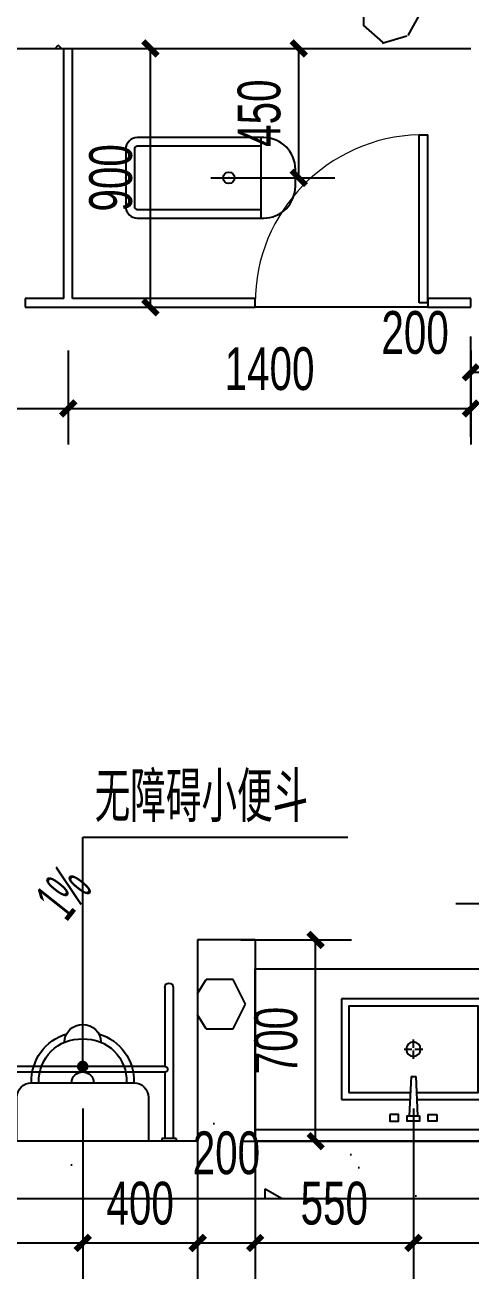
# Model space of a CAD drawing. Extents: x -26219 to 315419, y -160410 to -120810.
# Drawn here: x 249026 to 250576, y -152529 to -148169 of the extents above; entities that cross this region are included whole.
import ezdxf
from ezdxf.xclip import XClip

# ---------------------------------------------------------------- set-up
doc = ezdxf.new("R2010")
doc.units = 0
doc.header["$LTSCALE"] = 1000
doc.header["$MEASUREMENT"] = 0
doc.header["$XCLIPFRAME"] = 0
doc.linetypes.add('104-14# 核心筒$2$DOTE', pattern=[2.4200000000000004, 2, -0.2, 0.02, -0.2])
for name, color, linetype in [('$0$$0$$0$A-DIM_SYMB', 3, 'Continuous'), ('$0$$0$$0$PUB_TEXT', 7, 'Continuous'), ('01-标注_尺寸', 124, 'Continuous'), ('01-标注_符号', 200, 'Continuous'), ('02-TEXT_标注', 130, 'Continuous'), ('104-14# 核心筒$0$A-I_卫-洁具', 241, 'Continuous'), ('104-14# 核心筒$0$A-I_卫-隔断', 214, 'Continuous'), ('104-14# 核心筒$0$A_STR-砌块墙', 121, 'Continuous'), ('104-14# 核心筒$0$LVTRY', 6, 'Continuous'), ('104-14# 核心筒$2$05-填充_天正', 26, 'Continuous'), ('104-14# 核心筒$2$A_AXIS-轴线', 36, '104-14# 核心筒$2$DOTE')]:
    doc.layers.add(name, color=color, linetype=linetype)
doc.styles.add('_TCH_DIM', font='ros.shx', dxfattribs={"width": 0.75, "bigfont": 'jd.shx'})
doc.styles.add('_TCH_DIM_T3', font='ros.shx', dxfattribs={"width": 0.7058823529411765, "bigfont": 'jd.shx'})
doc.dimstyles.new('_TCH_ARCH&&50', dxfattribs={"dimtxt": 148.75, "dimasz": 50, "dimexe": 125, "dimexo": 150, "dimgap": 63.12500000000001, "dimtad": 1, "dimdec": 0, "dimzin": 0, "dimdsep": 46, "dimtxsty": '_TCH_DIM_T3', "dimblk": 'ARCHTICK', "dimcen": 0.09, "dimclrt": 7, "dimazin": 2, "dimtfac": 1, "dimtdec": 0, "dimtix": 1, "dimtmove": 2, "dimatfit": 3, "dimfxl": 0, "dimtolj": 1, "dimtzin": 0, "dimarcsym": 0})
pattern_1 = [(0, (531, -549), (900, 1800), [0, -1800]), (0, (-522, -792), (900, 1800), [0, -1800]), (0, (63, -810), (900, 1800), [0, -1800]), (0, (702, -279), (900, 1800), [0, -1800]), (0, (-45, -900), (900, 1800), [0, -1800]), (0, (882, 855), (900, 1800), [0, -1800]), (0, (333.0000000000001, 711), (900, 1800), [0, -1800]), (0, (621, 486.0000000000001), (900, 1800), [0, -1800]), (0, (-846, 450), (900, 1800), [0, -1800]), (0, (36, 369), (900, 1800), [0, -1800]), (0, (-306, -90), (900, 1800), [0, -1800]), (0, (-288, -765), (900, 1800), [0, -1800]), (0, (387, -837), (900, 1800), [0, -1800]), (0, (882, -45), (900, 1800), [0, -1800]), (0, (-801, -324), (900, 1800), [0, -1800]), (0, (-648, -18), (900, 1800), [0, -1800]), (0, (54, -144), (900, 1800), [0, -1800]), (0, (-198, -405), (900, 1800), [0, -1800]), (0, (-341.9999999999999, 189), (900, 1800), [0, -1800]), (0, (-117, 864), (900, 1800), [0, -1800]), (0, (-729, -702), (900, 1800), [0, -1800]), (0, (261, 495), (900, 1800), [0, -1800]), (0, (-576, 522), (900, 1800), [0, -1800]), (0, (-720, 756), (900, 1800), [0, -1800]), (130.601294, (771.428574, 291.428568), (-4499.999950292954, 5400.0000236093), [79.024662, -33111.33300000001]), (18.4349488, (642.857148, 325.714284), (4499.999983404209, 1799.999986719667), [81.31572000000001, -11302.8837]), (90, (642.857148, 248.571432), (900.0000000000001, 1800), [77.14285199999999, -3522.85695]), (161.565051, (720, 222.857136), (-4500.000022657823, 1799.999865817234), [81.31572000000001, -11302.8837]), (53.1301023, (720, 222.857136), (900.0000017013604, 1799.99999914932), [85.71428999999999, -8914.285499999998]), (135, (788.571432, -694.28556), (-900.0001087984293, 1799.999878185604), [72.73098, -5018.4378]), (45, (685.714284, -694.28556), (899.999994247131, 1799.999992736902), [72.73098, -5018.4378]), (135, (737.1428579999999, -745.7142600000001), (-900.0001087984293, 1799.999878185604), [72.73098, -5018.4378]), (45, (737.1428579999999, -745.7142600000001), (899.999994247131, 1799.999992736902), [72.73098, -5018.4378]), (116.565051, (-77.14278, 514.285722), (-0.0001565789601976064, 3599.999902060561), [95.83147799999999, -1916.6295]), (180, (-119.99988, 599.999994), (-899.9999999999998, 1800), [102.857148, -1697.14275]), (63.43494880000001, (-265.7141999999999, 514.285722), (8.14843605922988e-06, 3599.999982559008), [95.83147799999999, -1916.6295]), (116.565051, (-222.8571, 428.571432), (-0.0001565789601976064, 3599.999902060561), [95.83147799999999, -1916.6295]), (0, (-222.8571, 428.571432), (900, 1800), [102.857148, -1697.14275]), (63.43494880000001, (-119.99988, 428.571432), (8.14843605922988e-06, 3599.999982559008), [95.83147799999999, -1916.6295]), (107.102728, (599.999994, -94.28562000000001), (-2699.999896777364, 9000.00001452043), [116.584038, -48848.7075]), (143.972626, (565.714278, 17.142858), (-17099.99978321427, 12599.999985739), [116.584038, -24366.06]), (180, (471.428568, 85.71428999999999), (-899.9999999999998, 1800), [111.428568, -1688.5713]), (36.02737329999999, (265.71429, 17.142858), (17099.99987362977, 12599.99986416658), [116.584038, -24366.06]), (71.5650511, (231.428574, -85.71419999999999), (2700.000013860985, 8999.99998450437), [108.420948, -11275.7784]), (107.102728, (265.71429, -197.14284), (-2699.999896777364, 9000.00001452043), [116.584038, -48848.7075]), (143.972626, (360, -265.7141999999999), (-17099.99978321427, 12599.999985739), [116.584038, -24366.06]), (0, (360, -265.7141999999999), (900, 1800), [111.428568, -1688.5713]), (36.02737329999999, (471.428568, -265.7141999999999), (17099.99987362977, 12599.99986416658), [116.584038, -24366.06]), (71.5650511, (565.714278, -197.14284), (2700.000013860985, 8999.99998450437), [108.420948, -11275.7784]), (150.255118, (617.1428520000001, 745.714278), (-2700.000006390409, 1799.999977695058), [69.10506, -14442.9588]), (90, (557.1428579999999, 711.42858), (900.0000000000001, 1800), [68.571432, -3531.42825]), (29.7448813, (557.1428579999999, 711.42858), (2700.000001590055, 1799.999991593464), [69.10506, -14442.9588]), (116.565051, (197.142858, -531.42858), (-0.0001565789601976064, 3599.999902060561), [95.83147799999999, -1916.6295]), (168.690067, (154.285722, -445.7142), (-8100.000006009299, 1799.999954832327), [87.41176200000001, -18269.0565]), (41.18592510000001, (0, -488.5713), (22499.99986367597, 19799.99982686525), [91.11553199999999, -38177.406]), (90, (0, -574.28568), (900.0000000000001, 1800), [85.71428999999999, -3514.2855]), (138.814074, (68.571432, -634.28562), (-22499.99960007064, 19800.0001261089), [91.11553199999999, -38177.406]), (16.6992442, (68.571432, -634.28562), (29699.99977654917, 8999.999905734196), [89.48835000000001, -37495.6125]), (60.9453959, (154.285722, -608.57136), (899.9999976116269, 1799.999984078114), [88.248258, -36976.0185]), (109.983106, (-557.14284, 222.857136), (-4500.000016949792, 12599.99996665506), [100.326006, -42036.59249999999]), (155.556045, (-591.4285199999999, 317.142864), (-11700.00004459817, 5399.999887808896), [103.568958, -43395.39449999999]), (24.4439547, (-779.99994, 317.142864), (11700.00000583643, 5399.999974027204), [103.568958, -43395.39449999999]), (70.01689340000001, (-814.28562, 222.857136), (4500.000013566429, 12599.99996874217), [100.326006, -42036.5925]), (109.983106, (-779.99994, 128.571426), (-4500.000016949792, 12599.99996665506), [100.326006, -42036.59249999999]), (160.016893, (-685.7141399999999, 94.28571), (-4500.000002644889, 1799.999918000023), [100.326006, -20968.1325]), (19.9831065, (-685.7141399999999, 94.28571), (4499.999975293225, 1799.999997144084), [100.326006, -20968.1325]), (70.01689340000001, (-591.4285199999999, 128.571426), (4500.000013566429, 12599.99996874217), [100.326006, -42036.5925]), (122.005383, (111.428568, 59.999994), (-900.0001207844099, 1799.999908112359), [80.862696, -16900.302]), (18.4349488, (-8.57142, 102.857148), (4499.999983404209, 1799.999986719667), [81.31572000000001, -11302.8837]), (90, (-8.57142, 25.714278), (900.0000000000001, 1800), [77.14285199999999, -3522.85695]), (161.565051, (68.571432, 0), (-4500.000022657823, 1799.999865817234), [81.31572000000001, -11302.8837]), (54.46232220000002, (68.571432, 0), (6299.999990871777, 8999.999986518196), [73.73421, -30894.6345]), (116.565051, (-411.42852, -377.14284), (-0.0001565789601976064, 3599.999902060561), [95.83147799999999, -1916.6295]), (180, (-454.28562, -291.42846), (-899.9999999999998, 1800), [94.28571, -1705.7142]), (59.0362434, (-599.9999399999999, -377.14284), (900.0000029295945, 1799.999991263332), [99.95918399999998, -20891.46599999999]), (120.963756, (-548.57142, -462.85704), (-900.0001229938932, 1799.999917339799), [99.959184, -20891.466]), (0, (-548.57142, -462.85704), (900, 1800), [94.28571, -1705.7142]), (63.43494880000001, (-454.28562, -462.85704), (8.14843605922988e-06, 3599.999982559008), [95.83147799999999, -1916.6295])]

# ---------------------------------------------------------------- blocks, each defined once
blk = doc.blocks.new('104-14# 核心筒$0$jhat')
for p, q in [((-395, -250.0000000000582), (-395, 249.9999999999418)), ((-395, 249.9999999999418), (-44.99999999994179, 249.9999999999418)), ((-44.99999999994179, 249.9999999999418), (-44.99999999994179, 11.73657725605881)), ((-219.9999999999418, 32.25599999987753), (-219.9999999999418, 5.03999999986263)), ((-124.8214514199644, 8.000000000058208), (11.68149024352897, 14.3899337601033)), ((-124.8214514199644, 7.999999999941792), (-124.8214514199644, -8.000000000058208)), ((11.68149024352897, 14.3899337601033), (11.68149024352897, -14.3899337601033)), ((-225.0399999999208, -1.164153218269348e-10), (-253.7679999999236, -1.164153218269348e-10)), ((-219.9999999999418, -5.040000000095461), (-219.9999999999418, -32.76000000012573)), ((-186.7359999999171, -1.164153218269348e-10), (-214.9599999999045, -1.164153218269348e-10)), ((-124.8214514199644, -8.000000000058208), (11.68149024352897, -14.3899337601033)), ((-44.99999999994179, -12.38077738613356), (-44.99999999994179, -250.0000000000582)), ((-44.99999999994179, -250.0000000000582), (-395, -250.0000000000582))]:
    blk.add_line(p, q)
at = {"color": 8}
blk.add_lwpolyline([(-69.99999999994179, -11.06304409715813), (-69.99999999994179, -225.0000000000582), (-370, -225.0000000000582), (-370, 224.9999999999418), (-69.99999999994179, 224.9999999999418), (-69.99999999994179, 10.56628493819153)], dxfattribs=at)
for points in [[(7.191454842337407, 81.35012003820157), (30, 81.35012003820157), (30, 51.35012003820157), (7.191454842337407, 51.35012003820157)], [(11.68149024352897, -21.35012003820157), (30, -21.35012003820157), (30, 21.35012003820157), (11.68149024352897, 21.35012003820157)], [(7.191454842337407, -81.35012003820157), (30, -81.35012003820157), (30, -51.35012003820157), (7.191454842337407, -51.35012003820157)]]:
    blk.add_lwpolyline(points, close=True)
at = {"ltscale": 1000, "const_width": 0.8399999999999999}
blk.add_lwpolyline([(-219.5799999999581, 0.1399999998975545, 0.9999999999999999), (-220.4199999999255, 0.1399999998975545, 0.9999999999999999)], format="xyb", close=True, dxfattribs=at)
blk.add_circle((-219.9999999999418, -1.164153218269348e-10), 25.2)
blk = doc.blocks.new('104-14# 核心筒$0$A-toilet-F2$0$A-toilet-F3$0$xb')
for p, q in [((177.7999999998137, 203.2000000000698), (-177.7999999993481, 203.1999999994878)), ((-228.5999999991618, 152.3999999994412), (-228.6000000010245, 9.313225746154785e-10)), ((228.6000000010245, -9.313225746154785e-10), (228.6000000005588, 152.3999999997905)), ((-228.6000000010245, 9.313225746154785e-10), (228.6000000010245, -9.313225746154785e-10))]:
    blk.add_line(p, q)
for centre, radius, start, end in [((9.313225746154785e-10, 342.8999999993248), 63.50000000000001, 1.07073087239469, 178.9292691276053), ((-6.349999998696148, 209.549999998766), 171.56755229355, 106.6068803142738, 182.1210963969083), ((-6.349999998696148, 209.549999998766), 146.16755229355, 87.87890362284142, 182.1210963969083), ((6.350000001490116, 209.549999998766), 146.16755229355, 357.8789036030917, 92.12109637715858), ((6.350000001490116, 209.549999998766), 171.56755229355, 357.8789036030917, 73.39311968572625), ((1.396983861923218e-09, 203.1999999987893), 38.1, 0, 180), ((-177.7999999993481, 152.3999999992084), 50.8, 90, 180), ((177.8000000002794, 152.3999999997905), 50.8, 0, 90)]:
    blk.add_arc(centre, radius, start, end)
blk = doc.blocks.new('104-14# 核心筒$0$$lvtry$00000200')
at = {"color": 0}
for p, q in [((-109.7834388052506, -40.0000000100008, 1e-08), (-109.7834388052433, -469.6564289897615, 1e-08)), ((99.78343880524335, -30.0000000100008, 1e-08), (-99.78343880524335, -30.0000000100008, 1e-08)), ((109.7834388052361, -469.6564289897615, 1e-08), (109.7834388052361, -40.0000000100008, 1e-08))]:
    blk.add_line(p, q, dxfattribs=at)
at = {"color": 0, "elevation": 1e-08}
blk.add_lwpolyline([(99.78343880524335, -1.000080374069512e-08), (-99.78343880524335, -1.000080374069512e-08, 0.4142135623730951), (-139.7834388052433, -40.0000000100008), (-139.7834388052433, -479.6564289897615, 0.4142135623730951), (-29.78343880524335, -589.6564289897615), (29.78343880523607, -589.6564289897615, 0.4142135623730903), (139.7834388052361, -479.6564289897633), (139.7834388052361, -40.0000000100008, 0.4142135623730951)], format="xyb", close=True, dxfattribs=at)
blk.add_lwpolyline([(139.7834388052361, -469.6564289897615), (-139.7834388052433, -469.6564289897615)], dxfattribs=at)
at = {"color": 0}
blk.add_circle((0, -358.6146012114659, 1e-08), 20, dxfattribs=at)
for centre, start, end in [((-99.78343880525063, -40.0000000100008, 1e-08), 90, 180), ((99.78343880523607, -40.0000000100008, 1e-08), 0, 90)]:
    blk.add_arc(centre, 10, start, end, dxfattribs=at)
for p in [(0, 0), (0, -358.6146012114659, 1e-08)]:
    blk.add_point(p, dxfattribs=at)
blk = doc.blocks.new('104-14# 核心筒$0$hgfasg')
at = {"yscale": -1}
blk.add_blockref('104-14# 核心筒$0$$lvtry$00000200', (0, 200), dxfattribs=at)
blk = doc.blocks.new('104-14# 核心筒$0$104-8910 核心筒$0$fraehtj')
for p, q in [((-535.0016601383686, 315.0000140368938), (-9.999998301267624, 315.0000003874302)), ((-9.99999913573265, 275.000000089407), (-9.99999812245369, 325.0000003278255)), ((-9.99999812245369, 325.0000003278255), (1.937150955200195e-06, 324.9999999701977)), ((-535.0007322132587, 285.0000140964985), (-260.0000060498787, 285.0000067282235)), ((-260.0000060498714, -284.9999931128441), (-260.0000060498714, 285.0000067282235)), ((-240.0000060498714, -284.9999936328259), (-240.0000060498642, 285.0000061923529)), ((-240.0000060498642, 285.0000061923492), (-9.999999016523361, 285.0000000298023)), ((-9.99999913573265, 275.000000089407), (-6.049871444702148e-06, 275.0000000298023)), ((-535.0016601383686, -284.9999859631062), (-260.0000060498787, -284.9999931128441)), ((-240.0000060498642, -284.9999936328222), (-9.999998301267624, -284.9999996125698)), ((-9.99999913573265, -324.999999910593), (-9.99999812245369, -274.9999996721745)), ((-9.99999812245369, -274.9999996721745), (1.937150955200195e-06, -275.0000000298023)), ((-535.0007322132587, -314.9999859035015), (-9.999999016523361, -314.9999999701977)), ((-9.99999913573265, -324.999999910593), (-6.049871444702148e-06, -324.9999999701977))]:
    blk.add_line(p, q)
for centre, radius, start, end in [((-535.0000070035458, 300.0000140964985), 14.99999998312334, 90, 270), ((-250.0000060498714, 285.0000067282235), 10.00000000000729, 359.9999969296666, 180), ((-535.0000070035458, -299.9999859035015), 14.99999998312334, 90, 270), ((-250.0000060498714, -284.9999931128405), 10.00000000000729, 180, 3.070333449532706e-06)]:
    blk.add_arc(centre, radius, start, end)
blk = doc.blocks.new('104-14# 核心筒$0$$DorLib2D$00000001')
for p, q in [((0.45, 0.9750000000000001), (0.5000000000000002, 0.9750000000000001)), ((0.45, 0), (0.45, 0.9750000000000001)), ((0.5, 0), (0.5, 0.9750000000000001)), ((0.5, 0), (0.45, 0))]:
    blk.add_line(p, q)
at = {"lineweight": 13}
blk.add_arc((0.475, 0), 0.975, 91.4692835813538, 180, dxfattribs=at)
blk = doc.blocks.new('104-14# 核心筒')
at = {"layer": '104-14# 核心筒$2$05-填充_天正'}
h = blk.add_hatch(dxfattribs=at)
h.set_pattern_fill('加气混凝土', color=256, scale=150, style=0)
h.set_pattern_definition(pattern_1)
h.paths.add_polyline_path([(95750.00000000074, 16499.99999999594), (95750.00000000074, 16299.99999999595), (99950.000000001, 16299.99999999584), (100050.000000001, 16366.66666666248), (100050.000000001, 16499.99999999581)])
h = blk.add_hatch(dxfattribs=at)
h.set_pattern_fill('加气混凝土', color=256, scale=150, style=0)
h.set_pattern_definition(pattern_1)
h.paths.add_polyline_path([(99000.00000000262, 13199.99999999622), (99000.00000000259, 12500.00000008306), (99100.0000000024, 12433.33333341576), (99200.00000000266, 12500.00000008179), (99200.00000000262, 13199.99999999622)])
h = blk.add_hatch(dxfattribs=at)
h.set_pattern_fill('加气混凝土', color=256, scale=150, style=0)
h.set_pattern_definition(pattern_1)
h.paths.add_polyline_path([(99100.0000000024, 12433.33333341576), (99000.00000000259, 12500.00000008306), (97501.6193709058, 12500.00000009261), (97418.77665843056, 12300.00000009316), (99100.00000000198, 12300.00000008242)])
h = blk.add_hatch(dxfattribs=at)
h.set_pattern_fill('加气混凝土', color=256, scale=150, style=0)
h.set_pattern_definition(pattern_1)
h.paths.add_polyline_path([(102349.9999999997, 12433.33333339514), (102249.9999999999, 12500.00000006246), (99200.00000000266, 12500.00000008179), (99100.0000000024, 12433.33333341576), (99100.00000000198, 12300.00000008242), (102349.9999999992, 12300.00000006182)])
at = {"layer": '104-14# 核心筒$0$A-I_卫-洁具', "ltscale": 0.1}
blk.add_lwpolyline([(101649.9999999995, 12499.99999999558), (99200.00000000253, 12499.99999999546), (99200.00000000253, 13099.99999999546), (101649.9999999995, 13099.99999999558)], dxfattribs=at)
blk.add_lwpolyline([(99200.00000000387, 12500.00000008388), (102249.9999999996, 12500.00000008393), (102249.9999999996, 12540.00000008393), (99200.00000000387, 12540.00000008388)], close=True, dxfattribs=at)
at = {"layer": '104-14# 核心筒$0$A-I_卫-隔断'}
for p, q in [((98535.00000000028, 15429.99999999608), (98535.00000000035, 16299.99999999604)), ((98535.00000000035, 16299.99999999604), (98565.00000000035, 16299.99999999604)), ((98565.00000000054, 15429.99999999588), (98565.00000000035, 16299.99999999604)), ((98535.00000000028, 15429.99999999608), (98399.9997028311, 15429.99999999599)), ((98399.9997028311, 15429.99999999599), (98399.9997028311, 15399.99999999591)), ((98399.9997028311, 15399.99999999591), (98550.00000000035, 15399.99999999604)), ((98550.00000000035, 15399.99999999604), (99199.99970283112, 15399.9999999961)), ((99199.99970283112, 15429.99999999585), (98565.00000000054, 15429.99999999588)), ((99199.99970283112, 15399.9999999961), (99199.99970283112, 15429.99999999585)), ((99799.99970283058, 15399.99999999604), (99199.99970283058, 15399.99999999604)), ((99949.99970294075, 15429.99999999604), (99799.9997028311, 15429.99999999592)), ((99799.9997028311, 15429.99999999592), (99799.9997028311, 15399.9999999961)), ((99799.9997028311, 15399.9999999961), (99949.99970294075, 15399.99999999604)), ((99949.99970294075, 15399.99999999604), (99949.99970294075, 15429.99999999604))]:
    blk.add_line(p, q, dxfattribs=at)
at = {"layer": '104-14# 核心筒$0$A_STR-砌块墙'}
for p, q in [((95750.00000000074, 16299.99999999595), (99950.000000001, 16299.99999999584)), ((99000.00000000262, 13199.99999999622), (99000.00000000259, 12500.00000008306)), ((99200.00000000262, 13199.99999999622), (99000.00000000262, 13199.99999999622)), ((99200.00000000262, 13199.99999999622), (99200.00000000266, 12500.00000008179)), ((99000.00000000259, 12500.00000008306), (97501.6193709058, 12500.00000009261)), ((102249.9999999999, 12500.00000006246), (99200.00000000266, 12500.00000008179)), ((99100.00000000198, 12300.00000008242), (97418.77665843056, 12300.00000009316)), ((102349.9999999992, 12300.00000006182), (99100.00000000198, 12300.00000008242))]:
    blk.add_line(p, q, dxfattribs=at)
at = {"layer": '104-14# 核心筒$2$A_AXIS-轴线'}
blk.add_line((-24838.9698462474, 7700), (120259.921909796, 7700), dxfattribs=at)
at = {"layer": '104-14# 核心筒$0$A-I_卫-洁具', "ltscale": 0.1, "xscale": -1}
for name, p, rotation in [('104-14# 核心筒$0$hgfasg', (98550.00000000035, 15849.9999999961), 270), ('104-14# 核心筒$0$jhat', (99750.00000000183, 12599.99999999546), 90)]:
    blk.add_blockref(name, p, dxfattribs=dict(at, rotation=rotation))
blk.add_blockref('104-14# 核心筒$0$A-toilet-F2$0$A-toilet-F3$0$xb', (98600.30559062574, 12500.00000017113), dxfattribs=at)
at = {"layer": '104-14# 核心筒$0$A-I_卫-隔断', "xscale": -600, "yscale": -600, "zscale": 30, "rotation": 180}
blk.add_blockref('104-14# 核心筒$0$$DorLib2D$00000001', (99499.99970283058, 15414.99999999604), dxfattribs=at)
at = {"layer": '104-14# 核心筒$0$LVTRY', "xscale": -1, "rotation": 90}
blk.add_blockref('104-14# 核心筒$0$104-8910 核心筒$0$fraehtj', (98600.30559062574, 12500.00000017113), dxfattribs=at)
blk = doc.blocks.new('_ArchTick')
at = {"color": 0, "linetype": 'ByBlock', "const_width": 0.4}
blk.add_lwpolyline([(-0.5, -0.5), (0.5, 0.5)], dxfattribs=at)
blk = doc.blocks.new('*D707')
at = {"layer": '01-标注_尺寸', "color": 0, "lineweight": -2, "transparency": 16777216}
for p, q in [((250575.9525820066, -149599.963440634), (250575.9525820066, -149251.1151539371)), ((250775.9525820065, -149599.963440634), (250775.9525820065, -149251.1151539371)), ((250575.9525820066, -149376.1151539371), (250775.9525820065, -149376.1151539371))]:
    blk.add_line(p, q, dxfattribs=at)
at = {"layer": 'Defpoints', "color": 0, "transparency": 16777216}
for p in [(250775.9525820065, -149376.1151539371), (250575.9525820066, -149749.963440634), (250775.9525820065, -149749.963440634)]:
    blk.add_point(p, dxfattribs=at)
at = {"layer": '01-标注_尺寸', "color": 0, "lineweight": -2, "transparency": 16777216, "xscale": 50, "yscale": 50, "zscale": 50, "rotation": 180}
blk.add_blockref('_ArchTick', (250575.9525820066, -149376.1151539371), dxfattribs=at)
at = {"layer": '01-标注_尺寸', "color": 0, "lineweight": -2, "transparency": 16777216, "xscale": 50, "yscale": 50, "zscale": 50}
blk.add_blockref('_ArchTick', (250775.9525820065, -149376.1151539371), dxfattribs=at)
at = {"layer": '01-标注_尺寸', "color": 7, "transparency": 16777216, "insert": (250381.9525820066, -149238.6151539371), "char_height": 148.75, "attachment_point": 5, "style": '_TCH_DIM_T3'}
blk.add_mtext('\\A1;200', dxfattribs=at)
blk = doc.blocks.new('*D728')
at = {"layer": '01-标注_尺寸', "color": 0, "lineweight": -2, "transparency": 16777216}
for p, q in [((248426.2581726298, -151936.7229193175), (248426.2581726298, -152528.8122654206)), ((249226.258172631, -151936.7229193175), (249226.258172631, -152528.8122654206)), ((248426.2581726298, -152403.8122654206), (249226.258172631, -152403.8122654206))]:
    blk.add_line(p, q, dxfattribs=at)
at = {"layer": 'Defpoints', "color": 0, "transparency": 16777216}
for p in [(248426.2581726298, -151786.7229193175), (249226.258172631, -151786.7229193175), (249226.258172631, -152403.8122654206)]:
    blk.add_point(p, dxfattribs=at)
at = {"layer": '01-标注_尺寸', "color": 0, "lineweight": -2, "transparency": 16777216, "xscale": 50, "yscale": 50, "zscale": 50, "rotation": 180}
blk.add_blockref('_ArchTick', (248426.2581726298, -152403.8122654206), dxfattribs=at)
at = {"layer": '01-标注_尺寸', "color": 0, "lineweight": -2, "transparency": 16777216, "xscale": 50, "yscale": 50, "zscale": 50}
blk.add_blockref('_ArchTick', (249226.258172631, -152403.8122654206), dxfattribs=at)
at = {"layer": '01-标注_尺寸', "color": 7, "transparency": 16777216, "insert": (248826.2581726304, -152266.3122654206), "char_height": 148.75, "attachment_point": 5, "style": '_TCH_DIM_T3'}
blk.add_mtext('\\A1;800', dxfattribs=at)
blk = doc.blocks.new('*D729')
at = {"layer": '01-标注_尺寸', "color": 0, "lineweight": -2, "transparency": 16777216}
for p, q in [((249226.258172631, -151936.7229193175), (249226.258172631, -152528.8122654206)), ((249625.9525820083, -151936.7229193175), (249625.9525820083, -152528.8122654206)), ((249226.258172631, -152403.8122654206), (249625.9525820083, -152403.8122654206))]:
    blk.add_line(p, q, dxfattribs=at)
at = {"layer": 'Defpoints', "color": 0, "transparency": 16777216}
for p in [(249226.258172631, -151786.7229193175), (249625.9525820083, -151786.7229193175), (249625.9525820083, -152403.8122654206)]:
    blk.add_point(p, dxfattribs=at)
at = {"layer": '01-标注_尺寸', "color": 0, "lineweight": -2, "transparency": 16777216, "xscale": 50, "yscale": 50, "zscale": 50, "rotation": 180}
blk.add_blockref('_ArchTick', (249226.258172631, -152403.8122654206), dxfattribs=at)
at = {"layer": '01-标注_尺寸', "color": 0, "lineweight": -2, "transparency": 16777216, "xscale": 50, "yscale": 50, "zscale": 50}
blk.add_blockref('_ArchTick', (249625.9525820083, -152403.8122654206), dxfattribs=at)
at = {"layer": '01-标注_尺寸', "color": 7, "transparency": 16777216, "insert": (249426.1053773196, -152266.3122654206), "char_height": 148.75, "attachment_point": 5, "style": '_TCH_DIM_T3'}
blk.add_mtext('\\A1;400', dxfattribs=at)
blk = doc.blocks.new('*D730')
at = {"layer": '01-标注_尺寸', "color": 0, "lineweight": -2, "transparency": 16777216}
for p, q in [((249625.9525820083, -151936.7229193175), (249625.9525820083, -152528.8122654206)), ((249825.9525820083, -151936.7229193175), (249825.9525820083, -152528.8122654206)), ((249625.9525820083, -152403.8122654206), (249825.9525820083, -152403.8122654206))]:
    blk.add_line(p, q, dxfattribs=at)
at = {"layer": 'Defpoints', "color": 0, "transparency": 16777216}
for p in [(249625.9525820083, -151786.7229193175), (249825.9525820083, -151786.7229193175), (249825.9525820083, -152403.8122654206)]:
    blk.add_point(p, dxfattribs=at)
at = {"layer": '01-标注_尺寸', "color": 0, "lineweight": -2, "transparency": 16777216, "xscale": 50, "yscale": 50, "zscale": 50, "rotation": 180}
blk.add_blockref('_ArchTick', (249625.9525820083, -152403.8122654206), dxfattribs=at)
at = {"layer": '01-标注_尺寸', "color": 0, "lineweight": -2, "transparency": 16777216, "xscale": 50, "yscale": 50, "zscale": 50}
blk.add_blockref('_ArchTick', (249825.9525820083, -152403.8122654206), dxfattribs=at)
at = {"layer": '01-标注_尺寸', "color": 7, "transparency": 16777216, "insert": (249725.9525820083, -152091.3122654206), "char_height": 148.75, "attachment_point": 5, "style": '_TCH_DIM_T3'}
blk.add_mtext('\\A1;200', dxfattribs=at)
blk = doc.blocks.new('*D731')
at = {"layer": '01-标注_尺寸', "color": 0, "lineweight": -2, "transparency": 16777216}
for p, q in [((249825.9525820083, -151936.7229193175), (249825.9525820083, -152528.8122654206)), ((250375.9525820077, -151936.7229193175), (250375.9525820077, -152528.8122654206)), ((249825.9525820083, -152403.8122654206), (250375.9525820077, -152403.8122654206))]:
    blk.add_line(p, q, dxfattribs=at)
at = {"layer": 'Defpoints', "color": 0, "transparency": 16777216}
for p in [(249825.9525820083, -151786.7229193175), (250375.9525820077, -151786.7229193175), (250375.9525820077, -152403.8122654206)]:
    blk.add_point(p, dxfattribs=at)
at = {"layer": '01-标注_尺寸', "color": 0, "lineweight": -2, "transparency": 16777216, "xscale": 50, "yscale": 50, "zscale": 50, "rotation": 180}
blk.add_blockref('_ArchTick', (249825.9525820083, -152403.8122654206), dxfattribs=at)
at = {"layer": '01-标注_尺寸', "color": 0, "lineweight": -2, "transparency": 16777216, "xscale": 50, "yscale": 50, "zscale": 50}
blk.add_blockref('_ArchTick', (250375.9525820077, -152403.8122654206), dxfattribs=at)
at = {"layer": '01-标注_尺寸', "color": 7, "transparency": 16777216, "insert": (250100.952582008, -152266.3122654206), "char_height": 148.75, "attachment_point": 5, "style": '_TCH_DIM_T3'}
blk.add_mtext('\\A1;550', dxfattribs=at)
blk = doc.blocks.new('*D732')
at = {"layer": '01-标注_尺寸', "color": 0, "lineweight": -2, "transparency": 16777216}
for p, q in [((250375.9525820077, -151936.7229193175), (250375.9525820077, -152528.8122654206)), ((251075.9525820076, -151936.7229193175), (251075.9525820076, -152528.8122654206)), ((250375.9525820077, -152403.8122654206), (251075.9525820076, -152403.8122654206))]:
    blk.add_line(p, q, dxfattribs=at)
at = {"layer": 'Defpoints', "color": 0, "transparency": 16777216}
for p in [(250375.9525820077, -151786.7229193175), (251075.9525820076, -151786.7229193175), (251075.9525820076, -152403.8122654206)]:
    blk.add_point(p, dxfattribs=at)
at = {"layer": '01-标注_尺寸', "color": 0, "lineweight": -2, "transparency": 16777216, "xscale": 50, "yscale": 50, "zscale": 50, "rotation": 180}
blk.add_blockref('_ArchTick', (250375.9525820077, -152403.8122654206), dxfattribs=at)
at = {"layer": '01-标注_尺寸', "color": 0, "lineweight": -2, "transparency": 16777216, "xscale": 50, "yscale": 50, "zscale": 50}
blk.add_blockref('_ArchTick', (251075.9525820076, -152403.8122654206), dxfattribs=at)
at = {"layer": '01-标注_尺寸', "color": 7, "transparency": 16777216, "insert": (250725.9525820076, -152266.3122654206), "char_height": 148.75, "attachment_point": 5, "style": '_TCH_DIM_T3'}
blk.add_mtext('\\A1;700', dxfattribs=at)
blk = doc.blocks.new('*D760')
at = {"layer": '01-标注_尺寸', "color": 0, "lineweight": -2, "transparency": 16777216}
for p, q in [((249672.3077522179, -148249.9634406339), (250102.5346552181, -148249.9634406339)), ((249977.5346552181, -148699.9634406339), (249977.5346552181, -148249.9634406339)), ((249672.3077522179, -148699.9634406339), (250102.5346552181, -148699.9634406339))]:
    blk.add_line(p, q, dxfattribs=at)
at = {"layer": 'Defpoints', "color": 0, "transparency": 16777216}
for p in [(249522.3077522179, -148249.9634406339), (249977.5346552181, -148249.9634406339), (249522.3077522179, -148699.9634406339)]:
    blk.add_point(p, dxfattribs=at)
at = {"layer": '01-标注_尺寸', "color": 0, "lineweight": -2, "transparency": 16777216, "xscale": 50, "yscale": 50, "zscale": 50}
for p, rotation in [((249977.5346552181, -148249.9634406339), 90), ((249977.5346552181, -148699.9634406339), 270)]:
    blk.add_blockref('_ArchTick', p, dxfattribs=dict(at, rotation=rotation))
at = {"layer": '01-标注_尺寸', "color": 7, "transparency": 16777216, "insert": (249840.0346552182, -148474.9634406338), "char_height": 148.75, "attachment_point": 5, "rotation": 90, "style": '_TCH_DIM_T3'}
blk.add_mtext('\\A1;450', dxfattribs=at)
blk = doc.blocks.new('*D1527')
at = {"layer": '01-标注_尺寸', "color": 0, "lineweight": -2, "transparency": 16777216}
for p, q in [((247775.9525820059, -149299.9634406339), (247775.9525820059, -149626.9264295212)), ((249175.9525820059, -149299.9634406339), (249175.9525820059, -149626.9264295212)), ((247775.9525820059, -149501.9264295212), (249175.9525820059, -149501.9264295212))]:
    blk.add_line(p, q, dxfattribs=at)
at = {"layer": 'Defpoints', "color": 0, "transparency": 16777216}
for p in [(247775.9525820059, -149149.9634406339), (249175.9525820059, -149149.9634406339), (249175.9525820059, -149501.9264295212)]:
    blk.add_point(p, dxfattribs=at)
at = {"layer": '01-标注_尺寸', "color": 0, "lineweight": -2, "transparency": 16777216, "xscale": 50, "yscale": 50, "zscale": 50, "rotation": 180}
blk.add_blockref('_ArchTick', (247775.9525820059, -149501.9264295212), dxfattribs=at)
at = {"layer": '01-标注_尺寸', "color": 0, "lineweight": -2, "transparency": 16777216, "xscale": 50, "yscale": 50, "zscale": 50}
blk.add_blockref('_ArchTick', (249175.9525820059, -149501.9264295212), dxfattribs=at)
at = {"layer": '01-标注_尺寸', "color": 7, "transparency": 16777216, "insert": (248475.9525820059, -149364.4264295212), "char_height": 148.75, "attachment_point": 5, "style": '_TCH_DIM_T3'}
blk.add_mtext('\\A1;1400', dxfattribs=at)
blk = doc.blocks.new('*D1528')
at = {"layer": '01-标注_尺寸', "color": 0, "lineweight": -2, "transparency": 16777216}
for p, q in [((249175.9525820059, -149299.9634406339), (249175.9525820059, -149626.9264295212)), ((250575.9525820065, -149299.963440634), (250575.9525820065, -149626.9264295212)), ((249175.9525820059, -149501.9264295212), (250575.9525820065, -149501.9264295212))]:
    blk.add_line(p, q, dxfattribs=at)
at = {"layer": 'Defpoints', "color": 0, "transparency": 16777216}
for p in [(249175.9525820059, -149149.9634406339), (250575.9525820065, -149149.963440634), (250575.9525820065, -149501.9264295212)]:
    blk.add_point(p, dxfattribs=at)
at = {"layer": '01-标注_尺寸', "color": 0, "lineweight": -2, "transparency": 16777216, "xscale": 50, "yscale": 50, "zscale": 50, "rotation": 180}
blk.add_blockref('_ArchTick', (249175.9525820059, -149501.9264295212), dxfattribs=at)
at = {"layer": '01-标注_尺寸', "color": 0, "lineweight": -2, "transparency": 16777216, "xscale": 50, "yscale": 50, "zscale": 50}
blk.add_blockref('_ArchTick', (250575.9525820065, -149501.9264295212), dxfattribs=at)
at = {"layer": '01-标注_尺寸', "color": 7, "transparency": 16777216, "insert": (249875.9525820062, -149364.4264295212), "char_height": 148.75, "attachment_point": 5, "style": '_TCH_DIM_T3'}
blk.add_mtext('\\A1;1400', dxfattribs=at)
blk = doc.blocks.new('*D1529')
at = {"layer": '01-标注_尺寸', "color": 0, "lineweight": -2, "transparency": 16777216}
for p, q in [((249325.9525820059, -148249.9634406341), (249586.7538473683, -148249.9634406341)), ((249461.7538473683, -149149.9634406339), (249461.7538473683, -148249.9634406341)), ((249325.9525820059, -149149.9634406339), (249586.7538473683, -149149.9634406339))]:
    blk.add_line(p, q, dxfattribs=at)
at = {"layer": 'Defpoints', "color": 0, "transparency": 16777216}
for p in [(249175.9525820059, -148249.9634406341), (249461.7538473683, -148249.9634406341), (249175.9525820059, -149149.9634406339)]:
    blk.add_point(p, dxfattribs=at)
at = {"layer": '01-标注_尺寸', "color": 0, "lineweight": -2, "transparency": 16777216, "xscale": 50, "yscale": 50, "zscale": 50}
for p, rotation in [((249461.7538473683, -148249.9634406341), 90), ((249461.7538473683, -149149.9634406339), 270)]:
    blk.add_blockref('_ArchTick', p, dxfattribs=dict(at, rotation=rotation))
at = {"layer": '01-标注_尺寸', "color": 7, "transparency": 16777216, "insert": (249324.2538473683, -148699.963440634), "char_height": 148.75, "attachment_point": 5, "rotation": 90, "style": '_TCH_DIM_T3'}
blk.add_mtext('\\A1;900', dxfattribs=at)
blk = doc.blocks.new('*D1530')
at = {"layer": '01-标注_尺寸', "color": 0, "lineweight": -2, "transparency": 16777216}
for p, q in [((249775.9525820081, -151349.9634406338), (250161.0689885584, -151349.9634406338)), ((250036.0689885584, -152049.9634405469), (250036.0689885584, -151349.9634406338)), ((249775.9525820037, -152049.9634405469), (250161.0689885584, -152049.9634405469))]:
    blk.add_line(p, q, dxfattribs=at)
at = {"layer": 'Defpoints', "color": 0, "transparency": 16777216}
for p in [(249625.9525820081, -151349.9634406338), (250036.0689885584, -151349.9634406338), (249625.9525820037, -152049.9634405469)]:
    blk.add_point(p, dxfattribs=at)
at = {"layer": '01-标注_尺寸', "color": 0, "lineweight": -2, "transparency": 16777216, "xscale": 50, "yscale": 50, "zscale": 50}
for p, rotation in [((250036.0689885584, -151349.9634406338), 90), ((250036.0689885584, -152049.9634405469), 270)]:
    blk.add_blockref('_ArchTick', p, dxfattribs=dict(at, rotation=rotation))
at = {"layer": '01-标注_尺寸', "color": 7, "transparency": 16777216, "insert": (249898.5689885585, -151699.9634405903), "char_height": 148.75, "attachment_point": 5, "rotation": 90, "style": '_TCH_DIM_T3'}
blk.add_mtext('\\A1;700', dxfattribs=at)

msp = doc.modelspace()

# ---------------------------------------------------------------- linework, layer by layer
at = {"layer": '$0$$0$$0$A-DIM_SYMB'}
msp.add_lwpolyline([(249346.6316769496, -151152.2886631418, 0, 0, 0), (249225.9293502112, -151304.4547466517, 40.00000000000001, 0, 0), (249132.7111924551, -151421.9722988069, 0, 0, 0)], format="xyseb", dxfattribs=at)
at = {"layer": '01-标注_符号'}
for p, q in [((249226.2581658236, -151789.963434409), (249226.2581658236, -150992.5074603023)), ((249226.2581658236, -150992.5074603023), (250147.6440620287, -150992.5074603023)), ((250897.083025718, -151224.8614248026), (250523.5480534254, -151224.8614248026))]:
    msp.add_line(p, q, dxfattribs=at)
at = {"layer": '01-标注_符号', "const_width": 20}
msp.add_lwpolyline([(249226.2581658236, -151799.963434409, 1), (249226.2581658236, -151779.963434409, 1)], format="xyb", close=True, dxfattribs=at)

# ---------------------------------------------------------------- block references
ref = msp.add_blockref('104-14# 核心筒', (201590.9535605059, -159599.9634406295))
XClip(ref).set_block_clipping_path([(32000, 6700), (42400, 18198.739078339102)])
ref = msp.add_blockref('104-14# 核心筒', (150625.9525820055, -164549.96344063))
XClip(ref).set_block_clipping_path([(94550.00000000244, 12139.80278405681), (105750.00001139287, 22499.999987515897)])

# ---------------------------------------------------------------- texts
at = {"layer": '$0$$0$$0$PUB_TEXT', "style": '_TCH_DIM', "width": 0.5294117647058824}
msp.add_text('1%', height=148.75, rotation=51.5775806680126, dxfattribs=at).set_placement((249169.9922306352, -151290.4938761073))
at = {"layer": '02-TEXT_标注', "style": '_TCH_DIM', "width": 0.75}
msp.add_text('无障碍小便斗', height=173.6434108527132, dxfattribs=at).set_placement((249267.9638294706, -150940.0074603023))

# ---------------------------------------------------------------- dimensions: what is measured, and where the dimension line sits
at = {"layer": '01-标注_尺寸'}
for p1, p2, distance, picture, middle in [((249175.9525820059, -149149.9634406339), (249175.9525820059, -148249.9634406341), -285.8012653623882, '*D1529', (249324.2538473683, -148699.963440634)), ((249522.3077522179, -148699.9634406339), (249522.3077522179, -148249.9634406339), -455.2269030002062, '*D760', (249840.0346552182, -148474.9634406338)), ((247775.9525820059, -149149.9634406339), (249175.9525820059, -149149.9634406339), -351.96298888730234, '*D1527', (248475.9525820059, -149364.4264295212)), ((249175.9525820059, -149149.9634406339), (250575.9525820065, -149149.963440634), -351.96298888721503, '*D1528', (249875.9525820062, -149364.4264295212)), ((249625.9525820037, -152049.9634405469), (249625.9525820081, -151349.9634406338), -410.1164065503108, '*D1530', (249898.5689885585, -151699.9634405903)), ((248426.2581726298, -151786.7229193175), (249226.258172631, -151786.7229193175), -617.0893461031083, '*D728', (248826.2581726304, -152266.3122654206)), ((249226.258172631, -151786.7229193175), (249625.9525820083, -151786.7229193175), -617.0893461031083, '*D729', (249426.1053773196, -152266.3122654206)), ((249825.9525820083, -151786.7229193175), (250375.9525820077, -151786.7229193175), -617.0893461031083, '*D731', (250100.952582008, -152266.3122654206)), ((250375.9525820077, -151786.7229193175), (251075.9525820076, -151786.7229193175), -617.0893461031083, '*D732', (250725.9525820076, -152266.3122654206))]:
    dim = msp.add_aligned_dim(p1=p1, p2=p2, distance=distance, dimstyle='_TCH_ARCH&&50', dxfattribs=at)
    dim.commit()
    dim.dimension.update_dxf_attribs({"geometry": picture, "text_midpoint": middle})
for base, p1, p2, picture, middle in [((250775.9525820065, -149376.1151539371), (250575.9525820066, -149749.963440634), (250775.9525820065, -149749.963440634), '*D707', (250381.9525820066, -149238.6151539371)), ((249825.9525820083, -152403.8122654206), (249625.9525820083, -151786.7229193175), (249825.9525820083, -151786.7229193175), '*D730', (249725.9525820083, -152091.3122654206))]:
    dim = msp.add_linear_dim(base=base, p1=p1, p2=p2, angle=0, dimstyle='_TCH_ARCH&&50', dxfattribs=at)
    dim.commit()
    dim.dimension.update_dxf_attribs({"geometry": picture, "text_midpoint": middle, "dimtype": 161})

doc.saveas('drawing.dxf')
